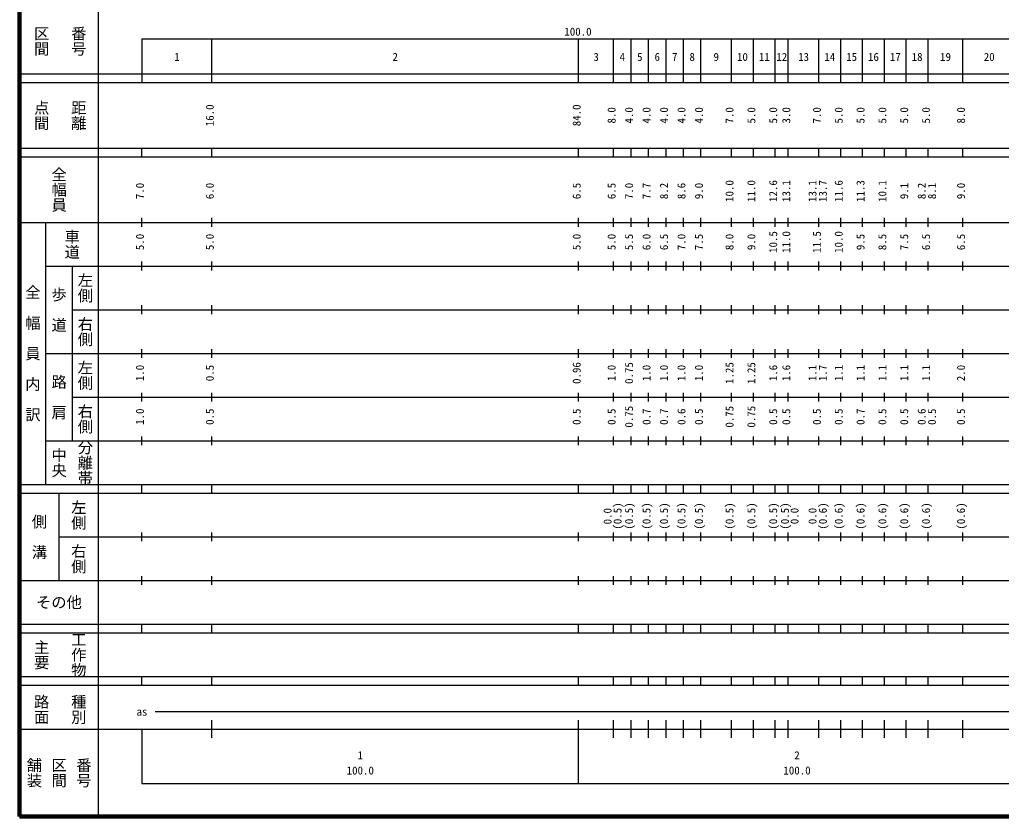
# Model space of a CAD drawing. Units: millimetres on the paper, enlarged 1000 times. Extents: x 40000 to 680000, y 20000 to 380000.
# Drawn here: x 40000 to 264788, y 20000 to 202409 of the extents above; entities that cross this region are included whole.
import ezdxf
from ezdxf.enums import TextEntityAlignment as Align

# ---------------------------------------------------------------- set-up
doc = ezdxf.new("R2010")
doc.units = ezdxf.units.MM
doc.header["$LTSCALE"] = 1000
doc.layers.add('M-TTL', color=2, linetype='Continuous', lineweight=140)
doc.layers.add('M-TTL-BAND', color=7, linetype='Continuous', lineweight=25)
doc.styles.add('@ＭＳ ゴシック', font='')
doc.styles.add('ＭＳ ゴシック', font='')
doc.styles.get('@ＭＳ ゴシック').set_extended_font_data('@MS Gothic')
doc.styles.get('ＭＳ ゴシック').set_extended_font_data('MS Gothic')

msp = doc.modelspace()

# ---------------------------------------------------------------- linework, layer by layer
at = {"layer": 'M-TTL'}
for p, q in [((40000, 380000), (40000, 20000)), ((40000, 20000), (680000, 20000))]:
    msp.add_line(p, q, dxfattribs=at)
at = {"layer": 'M-TTL-BAND'}
for p, q in [((58000, 370000), (58000, 20000)), ((68000, 198000), (579000, 198000)), ((68000, 198000), (68000, 188000)), ((84000, 188000), (84000, 198000)), ((168000, 188000), (168000, 198000)), ((176000, 188000), (176000, 198000)), ((180000, 188000), (180000, 198000)), ((184000, 188000), (184000, 198000)), ((188000, 188000), (188000, 198000)), ((192000, 188000), (192000, 198000)), ((196000, 188000), (196000, 198000)), ((203000, 188000), (203000, 198000)), ((208000, 188000), (208000, 198000)), ((213000, 188000), (213000, 198000)), ((216000, 188000), (216000, 198000)), ((223000, 188000), (223000, 198000)), ((228000, 188000), (228000, 198000)), ((233000, 188000), (233000, 198000)), ((238000, 188000), (238000, 198000)), ((243000, 188000), (243000, 198000)), ((248000, 188000), (248000, 198000)), ((256000, 188000), (256000, 198000)), ((40000, 190000), (579000, 190000)), ((40000, 188000), (579000, 188000)), ((40000, 173000), (579000, 173000)), ((40000, 171000), (579000, 171000)), ((68000, 171000), (68000, 173000)), ((84000, 171000), (84000, 173000)), ((168000, 171000), (168000, 173000)), ((176000, 171000), (176000, 173000)), ((180000, 171000), (180000, 173000)), ((184000, 171000), (184000, 173000)), ((188000, 171000), (188000, 173000)), ((192000, 171000), (192000, 173000)), ((196000, 171000), (196000, 173000)), ((203000, 171000), (203000, 173000)), ((208000, 171000), (208000, 173000)), ((213000, 171000), (213000, 173000)), ((216000, 171000), (216000, 173000)), ((223000, 171000), (223000, 173000)), ((228000, 171000), (228000, 173000)), ((233000, 171000), (233000, 173000)), ((238000, 171000), (238000, 173000)), ((243000, 171000), (243000, 173000)), ((248000, 171000), (248000, 173000)), ((256000, 171000), (256000, 173000)), ((40000, 156000), (579000, 156000)), ((46000, 96000), (46000, 156000)), ((68000, 155000), (68000, 157000)), ((84000, 155000), (84000, 157000)), ((168000, 155000), (168000, 157000)), ((176000, 155000), (176000, 157000)), ((180000, 155000), (180000, 157000)), ((184000, 155000), (184000, 157000)), ((188000, 155000), (188000, 157000)), ((192000, 155000), (192000, 157000)), ((196000, 155000), (196000, 157000)), ((203000, 155000), (203000, 157000)), ((208000, 155000), (208000, 157000)), ((213000, 155000), (213000, 157000)), ((216000, 155000), (216000, 157000)), ((223000, 155000), (223000, 157000)), ((228000, 155000), (228000, 157000)), ((233000, 155000), (233000, 157000)), ((238000, 155000), (238000, 157000)), ((243000, 155000), (243000, 157000)), ((248000, 155000), (248000, 157000)), ((256000, 155000), (256000, 157000)), ((68000, 145000), (68000, 147000)), ((84000, 145000), (84000, 147000)), ((168000, 145000), (168000, 147000)), ((176000, 145000), (176000, 147000)), ((180000, 145000), (180000, 147000)), ((184000, 145000), (184000, 147000)), ((188000, 145000), (188000, 147000)), ((192000, 145000), (192000, 147000)), ((196000, 145000), (196000, 147000)), ((203000, 145000), (203000, 147000)), ((208000, 145000), (208000, 147000)), ((213000, 145000), (213000, 147000)), ((216000, 145000), (216000, 147000)), ((223000, 145000), (223000, 147000)), ((228000, 145000), (228000, 147000)), ((233000, 145000), (233000, 147000)), ((238000, 145000), (238000, 147000)), ((243000, 145000), (243000, 147000)), ((248000, 145000), (248000, 147000)), ((256000, 145000), (256000, 147000)), ((46000, 146000), (579000, 146000)), ((52000, 146000), (52000, 106000)), ((52000, 136000), (579000, 136000)), ((68000, 135000), (68000, 137000)), ((84000, 135000), (84000, 137000)), ((168000, 135000), (168000, 137000)), ((176000, 135000), (176000, 137000)), ((180000, 135000), (180000, 137000)), ((184000, 135000), (184000, 137000)), ((188000, 135000), (188000, 137000)), ((192000, 135000), (192000, 137000)), ((196000, 135000), (196000, 137000)), ((203000, 135000), (203000, 137000)), ((208000, 135000), (208000, 137000)), ((213000, 135000), (213000, 137000)), ((216000, 135000), (216000, 137000)), ((223000, 135000), (223000, 137000)), ((228000, 135000), (228000, 137000)), ((233000, 135000), (233000, 137000)), ((238000, 135000), (238000, 137000)), ((243000, 135000), (243000, 137000)), ((248000, 135000), (248000, 137000)), ((256000, 135000), (256000, 137000)), ((46000, 126000), (579000, 126000)), ((68000, 125000), (68000, 127000)), ((84000, 125000), (84000, 127000)), ((168000, 125000), (168000, 127000)), ((176000, 125000), (176000, 127000)), ((180000, 125000), (180000, 127000)), ((184000, 125000), (184000, 127000)), ((188000, 125000), (188000, 127000)), ((192000, 125000), (192000, 127000)), ((196000, 125000), (196000, 127000)), ((203000, 125000), (203000, 127000)), ((208000, 125000), (208000, 127000)), ((213000, 125000), (213000, 127000)), ((216000, 125000), (216000, 127000)), ((223000, 125000), (223000, 127000)), ((228000, 125000), (228000, 127000)), ((233000, 125000), (233000, 127000)), ((238000, 125000), (238000, 127000)), ((243000, 125000), (243000, 127000)), ((248000, 125000), (248000, 127000)), ((256000, 125000), (256000, 127000)), ((68000, 115000), (68000, 117000)), ((84000, 115000), (84000, 117000)), ((168000, 115000), (168000, 117000)), ((176000, 115000), (176000, 117000)), ((180000, 115000), (180000, 117000)), ((184000, 115000), (184000, 117000)), ((188000, 115000), (188000, 117000)), ((192000, 115000), (192000, 117000)), ((196000, 115000), (196000, 117000)), ((203000, 115000), (203000, 117000)), ((208000, 115000), (208000, 117000)), ((213000, 115000), (213000, 117000)), ((216000, 115000), (216000, 117000)), ((223000, 115000), (223000, 117000)), ((228000, 115000), (228000, 117000)), ((233000, 115000), (233000, 117000)), ((238000, 115000), (238000, 117000)), ((243000, 115000), (243000, 117000)), ((248000, 115000), (248000, 117000)), ((256000, 115000), (256000, 117000)), ((52000, 116000), (579000, 116000)), ((46000, 106000), (579000, 106000)), ((68000, 105000), (68000, 107000)), ((84000, 105000), (84000, 107000)), ((168000, 105000), (168000, 107000)), ((176000, 105000), (176000, 107000)), ((180000, 105000), (180000, 107000)), ((184000, 105000), (184000, 107000)), ((188000, 105000), (188000, 107000)), ((192000, 105000), (192000, 107000)), ((196000, 105000), (196000, 107000)), ((203000, 105000), (203000, 107000)), ((208000, 105000), (208000, 107000)), ((213000, 105000), (213000, 107000)), ((216000, 105000), (216000, 107000)), ((223000, 105000), (223000, 107000)), ((228000, 105000), (228000, 107000)), ((233000, 105000), (233000, 107000)), ((238000, 105000), (238000, 107000)), ((243000, 105000), (243000, 107000)), ((248000, 105000), (248000, 107000)), ((256000, 105000), (256000, 107000)), ((40000, 96000), (579000, 96000)), ((68000, 94000), (68000, 96000)), ((84000, 94000), (84000, 96000)), ((168000, 94000), (168000, 96000)), ((176000, 94000), (176000, 96000)), ((180000, 94000), (180000, 96000)), ((184000, 94000), (184000, 96000)), ((188000, 94000), (188000, 96000)), ((192000, 94000), (192000, 96000)), ((196000, 94000), (196000, 96000)), ((203000, 94000), (203000, 96000)), ((208000, 94000), (208000, 96000)), ((213000, 94000), (213000, 96000)), ((216000, 94000), (216000, 96000)), ((223000, 94000), (223000, 96000)), ((228000, 94000), (228000, 96000)), ((233000, 94000), (233000, 96000)), ((238000, 94000), (238000, 96000)), ((243000, 94000), (243000, 96000)), ((248000, 94000), (248000, 96000)), ((256000, 94000), (256000, 96000)), ((40000, 94000), (579000, 94000)), ((49000, 94000), (49000, 74000)), ((49000, 84000), (579000, 84000)), ((68000, 83000), (68000, 85000)), ((84000, 83000), (84000, 85000)), ((168000, 83000), (168000, 85000)), ((176000, 83000), (176000, 85000)), ((180000, 83000), (180000, 85000)), ((184000, 83000), (184000, 85000)), ((188000, 83000), (188000, 85000)), ((192000, 83000), (192000, 85000)), ((196000, 83000), (196000, 85000)), ((203000, 83000), (203000, 85000)), ((208000, 83000), (208000, 85000)), ((213000, 83000), (213000, 85000)), ((216000, 83000), (216000, 85000)), ((223000, 83000), (223000, 85000)), ((228000, 83000), (228000, 85000)), ((233000, 83000), (233000, 85000)), ((238000, 83000), (238000, 85000)), ((243000, 83000), (243000, 85000)), ((248000, 83000), (248000, 85000)), ((256000, 83000), (256000, 85000)), ((68000, 73000), (68000, 75000)), ((84000, 73000), (84000, 75000)), ((168000, 73000), (168000, 75000)), ((176000, 73000), (176000, 75000)), ((180000, 73000), (180000, 75000)), ((184000, 73000), (184000, 75000)), ((188000, 73000), (188000, 75000)), ((192000, 73000), (192000, 75000)), ((196000, 73000), (196000, 75000)), ((203000, 73000), (203000, 75000)), ((208000, 73000), (208000, 75000)), ((213000, 73000), (213000, 75000)), ((216000, 73000), (216000, 75000)), ((223000, 73000), (223000, 75000)), ((228000, 73000), (228000, 75000)), ((233000, 73000), (233000, 75000)), ((238000, 73000), (238000, 75000)), ((243000, 73000), (243000, 75000)), ((248000, 73000), (248000, 75000)), ((256000, 73000), (256000, 75000)), ((40000, 74000), (579000, 74000)), ((40000, 64000), (579000, 64000)), ((68000, 62000), (68000, 64000)), ((84000, 62000), (84000, 64000)), ((168000, 62000), (168000, 64000)), ((176000, 62000), (176000, 64000)), ((180000, 62000), (180000, 64000)), ((184000, 62000), (184000, 64000)), ((188000, 62000), (188000, 64000)), ((192000, 62000), (192000, 64000)), ((196000, 62000), (196000, 64000)), ((203000, 62000), (203000, 64000)), ((208000, 62000), (208000, 64000)), ((213000, 62000), (213000, 64000)), ((216000, 62000), (216000, 64000)), ((223000, 62000), (223000, 64000)), ((228000, 62000), (228000, 64000)), ((233000, 62000), (233000, 64000)), ((238000, 62000), (238000, 64000)), ((243000, 62000), (243000, 64000)), ((248000, 62000), (248000, 64000)), ((256000, 62000), (256000, 64000)), ((40000, 62000), (579000, 62000)), ((40000, 52000), (579000, 52000)), ((68000, 50000), (68000, 52000)), ((84000, 50000), (84000, 52000)), ((168000, 50000), (168000, 52000)), ((176000, 50000), (176000, 52000)), ((180000, 50000), (180000, 52000)), ((184000, 50000), (184000, 52000)), ((188000, 50000), (188000, 52000)), ((192000, 50000), (192000, 52000)), ((196000, 50000), (196000, 52000)), ((203000, 50000), (203000, 52000)), ((208000, 50000), (208000, 52000)), ((213000, 50000), (213000, 52000)), ((216000, 50000), (216000, 52000)), ((223000, 50000), (223000, 52000)), ((228000, 50000), (228000, 52000)), ((233000, 50000), (233000, 52000)), ((238000, 50000), (238000, 52000)), ((243000, 50000), (243000, 52000)), ((248000, 50000), (248000, 52000)), ((256000, 50000), (256000, 52000)), ((40000, 50000), (579000, 50000)), ((71000, 44000), (565000, 44000)), ((84000, 38000), (84000, 42000)), ((168000, 27500), (168000, 42000)), ((176000, 38000), (176000, 42000)), ((180000, 38000), (180000, 42000)), ((184000, 38000), (184000, 42000)), ((188000, 38000), (188000, 42000)), ((192000, 38000), (192000, 42000)), ((196000, 38000), (196000, 42000)), ((203000, 38000), (203000, 42000)), ((208000, 38000), (208000, 42000)), ((213000, 38000), (213000, 42000)), ((216000, 38000), (216000, 42000)), ((223000, 38000), (223000, 42000)), ((228000, 38000), (228000, 42000)), ((233000, 38000), (233000, 42000)), ((238000, 38000), (238000, 42000)), ((243000, 38000), (243000, 42000)), ((248000, 38000), (248000, 42000)), ((256000, 38000), (256000, 42000)), ((40000, 40000), (579000, 40000)), ((68000, 40000), (68000, 27500)), ((68000, 27500), (579000, 27500))]:
    msp.add_line(p, q, dxfattribs=at)

# ---------------------------------------------------------------- texts
at = {"layer": 'M-TTL-BAND', "style": '@ＭＳ ゴシック'}
for s, p in [('区間', (45000, 197500)), ('番号', (53500, 197500)), ('点間', (45000, 180500)), ('距離', (53500, 180500)), ('全幅員', (49000, 163500)), ('車道', (52000, 151000)), ('左側', (55000, 141000)), ('全\u3000幅\u3000員\u3000内\u3000訳', (43000, 126000)), ('歩\u3000道', (49000, 136000)), ('右側', (55000, 131000)), ('左側', (55000, 121000)), ('路\u3000肩', (49000, 116000)), ('右側', (55000, 111000)), ('分離帯', (55000, 101000)), ('中央', (49000, 101000)), ('左側', (53500, 89000)), ('側\u3000溝', (44500, 84000)), ('右側', (53500, 79000)), ('工作物', (53500, 57000)), ('主要', (45000, 57000)), ('路面', (45000, 44500)), ('種別', (53500, 44500)), ('舗装', (43333, 30000)), ('区間', (49000, 30000)), ('番号', (54667, 30000))]:
    msp.add_text(s, height=2566, rotation=270, dxfattribs=at).set_placement(p, align=Align.MIDDLE_CENTER)
at = {"layer": 'M-TTL-BAND', "style": 'ＭＳ ゴシック'}
for s, p in [('100.0', (167844, 198195)), ('1', (76000, 192405)), ('2', (126000, 192405)), ('3', (172000, 192405)), ('4', (178000, 192405)), ('5', (182000, 192405)), ('6', (186000, 192405)), ('7', (190000, 192405)), ('8', (194000, 192405)), ('9', (199500, 192405)), ('10', (205500, 192405)), ('11', (210500, 192405)), ('12', (214500, 192405)), ('13', (219500, 192405)), ('14', (225500, 192405)), ('15', (230500, 192405)), ('16', (235500, 192405)), ('17', (240500, 192405)), ('18', (245500, 192405)), ('19', (252000, 192405)), ('20', (262000, 192405)), ('as', (68000, 42500)), ('1', (118000, 32523)), ('2', (218000, 32523)), ('100.0', (118000, 29033)), ('100.0', (218000, 29033))]:
    msp.add_text(s, height=1833, dxfattribs=at).set_placement(p, align=Align.BOTTOM_CENTER)
for s, p in [('16.0', (85000, 180500)), ('84.0', (169000, 180500)), ('8.0', (177000, 180500)), ('4.0', (181000, 180500)), ('4.0', (185000, 180500)), ('4.0', (189000, 180500)), ('4.0', (193000, 180500)), ('4.0', (197000, 180500)), ('7.0', (204000, 180500)), ('5.0', (209000, 180500)), ('5.0', (214000, 180500)), ('3.0', (217000, 180500)), ('7.0', (224000, 180500)), ('5.0', (229000, 180500)), ('5.0', (234000, 180500)), ('5.0', (239000, 180500)), ('5.0', (244000, 180500)), ('5.0', (249000, 180500)), ('8.0', (257000, 180500)), ('7.0', (69000, 163174)), ('6.0', (85000, 163174)), ('6.5', (169000, 163174)), ('6.5', (177000, 163174)), ('7.0', (181000, 163174)), ('7.7', (185000, 163174)), ('8.2', (189000, 163174)), ('8.6', (193000, 163174)), ('9.0', (197000, 163174)), ('10.0', (204000, 163174)), ('11.0', (209000, 163174)), ('12.6', (214000, 163174)), ('13.1', (217000, 163174)), ('13.1', (223000, 163174)), ('13.7', (225370, 163174)), ('11.6', (229000, 163174)), ('11.3', (234000, 163174)), ('10.1', (239000, 163174)), ('9.1', (244000, 163174)), ('8.2', (248000, 163174)), ('8.1', (250370, 163174)), ('9.0', (257000, 163174)), ('5.0', (69000, 151500)), ('5.0', (85000, 151500)), ('5.0', (169000, 151500)), ('5.0', (177000, 151500)), ('5.5', (181000, 151500)), ('6.0', (185000, 151500)), ('6.5', (189000, 151500)), ('7.0', (193000, 151500)), ('7.5', (197000, 151500)), ('8.0', (204000, 151500)), ('9.0', (209000, 151500)), ('10.5', (214000, 151500)), ('11.0', (217000, 151500)), ('11.5', (224000, 151500)), ('10.0', (229000, 151500)), ('9.5', (234000, 151500)), ('8.5', (239000, 151500)), ('7.5', (244000, 151500)), ('6.5', (249000, 151500)), ('6.5', (257000, 151500)), ('0.96', (169000, 121500)), ('0.75', (181000, 121500)), ('1.25', (204000, 121500)), ('1.25', (209000, 121500)), ('1.0', (69000, 121500)), ('0.5', (85000, 121500)), ('1.0', (177000, 121500)), ('1.0', (185000, 121500)), ('1.0', (189000, 121500)), ('1.0', (193000, 121500)), ('1.0', (197000, 121500)), ('1.6', (214000, 121500)), ('1.6', (217000, 121500)), ('1.1', (223000, 121500)), ('1.7', (225370, 121500)), ('1.1', (229000, 121500)), ('1.1', (234000, 121500)), ('1.1', (239000, 121500)), ('1.1', (244000, 121500)), ('1.1', (249000, 121500)), ('2.0', (257000, 121500)), ('1.0', (69000, 111500)), ('0.5', (85000, 111500)), ('0.5', (169000, 111500)), ('0.5', (177000, 111500)), ('0.75', (181000, 111500)), ('0.7', (185000, 111500)), ('0.7', (189000, 111500)), ('0.6', (193000, 111500)), ('0.5', (197000, 111500)), ('0.75', (204000, 111500)), ('0.75', (209000, 111500)), ('0.5', (214000, 111500)), ('0.5', (217000, 111500)), ('0.5', (224000, 111500)), ('0.5', (229000, 111500)), ('0.7', (234000, 111500)), ('0.5', (239000, 111500)), ('0.5', (244000, 111500)), ('0.6', (248000, 111500)), ('0.5', (250370, 111500)), ('0.5', (257000, 111500)), ('0.0', (176083, 88721)), ('(0.5)', (178370, 88764)), ('(0.5)', (181000, 88764)), ('(0.5)', (185000, 88764)), ('(0.5)', (189000, 88764)), ('(0.5)', (193000, 88764)), ('(0.5)', (197000, 88764)), ('(0.5)', (204000, 88764)), ('(0.5)', (209000, 88764)), ('(0.5)', (214000, 88764)), ('(0.5)', (216690, 88764)), ('0.0', (218888, 88764)), ('0.0', (223000, 88764)), ('(0.6)', (225370, 88764)), ('(0.6)', (229000, 88764)), ('(0.6)', (234000, 88764)), ('(0.6)', (239000, 88764)), ('(0.6)', (244000, 88764)), ('(0.6)', (249000, 88764)), ('(0.6)', (257000, 88764))]:
    msp.add_text(s, height=1833, rotation=90, dxfattribs=at).set_placement(p, align=Align.BOTTOM_CENTER)
msp.add_text('その他', height=2566, dxfattribs=at).set_placement((49000, 69000), align=Align.MIDDLE_CENTER)

doc.saveas('drawing.dxf')
